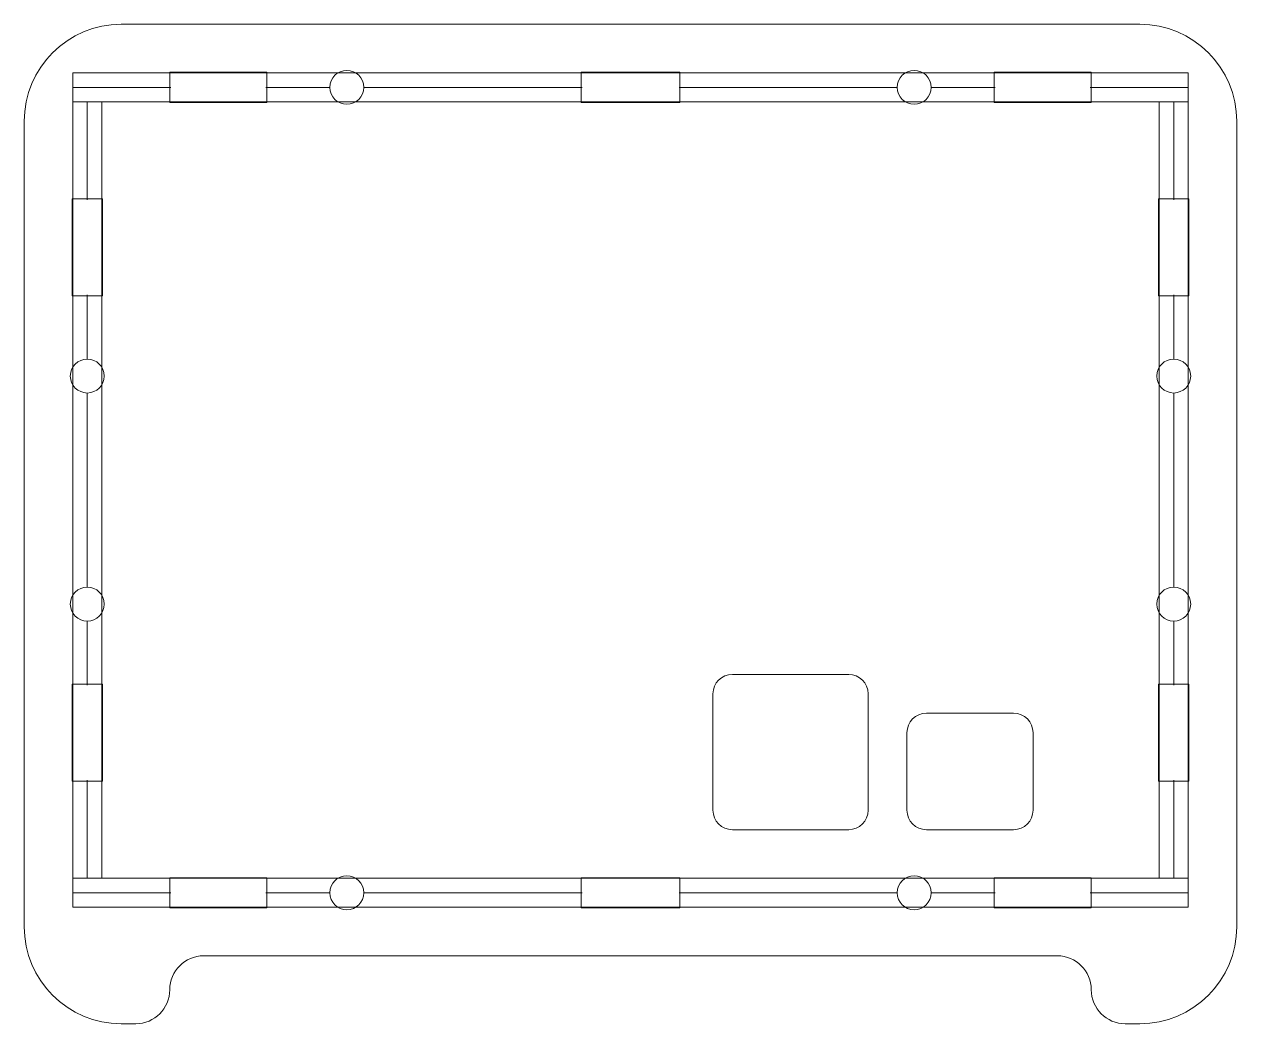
# Model space of a CAD drawing. Header units: millimetres. Extents: x 5 to 130, y 5 to 108.
import ezdxf

# ---------------------------------------------------------------- set-up
doc = ezdxf.new("R2010")
doc.units = ezdxf.units.MM
for name, color, linetype, lineweight in [('PanelConnectorCutouts', 1, 'CONTINUOUS', 0), ('PanelCutouts', 1, 'CONTINUOUS', 0), ('PanelGuides', 4, 'CONTINUOUS', 0), ('PanelOuter', 1, 'CONTINUOUS', 0)]:
    doc.layers.add(name, color=color, linetype=linetype, lineweight=lineweight)

msp = doc.modelspace()

# ---------------------------------------------------------------- linework, layer by layer
at = {"layer": 'PanelConnectorCutouts'}
for p, q in [((78, 41), (90, 41)), ((76, 27), (76, 39)), ((92, 39), (92, 27)), ((98, 37), (107, 37)), ((96, 27), (96, 35)), ((109, 35), (109, 27)), ((90, 25), (78, 25)), ((107, 25), (98, 25))]:
    msp.add_line(p, q, dxfattribs=at)
for centre, start, end in [((78, 39), 90, 180), ((90, 39), 0, 90), ((98, 35), 90, 180), ((107, 35), 0, 90), ((78, 27), 180, 270), ((90, 27), 270, 0), ((98, 27), 180, 270), ((107, 27), 270, 0)]:
    msp.add_arc(centre, 2, start, end, dxfattribs=at)
at = {"layer": 'PanelCutouts'}
for p, q in [((20, 99.95), (20, 103.05)), ((20, 103.05), (30, 103.05)), ((30, 99.95), (30, 103.05)), ((62.4, 99.95), (62.4, 103.05)), ((62.4, 103.05), (72.6, 103.05)), ((72.6, 99.95), (72.6, 103.05)), ((105, 99.95), (105, 103.05)), ((105, 103.05), (115, 103.05)), ((115, 99.95), (115, 103.05)), ((30, 99.95), (20, 99.95)), ((72.6, 99.95), (62.4, 99.95)), ((115, 99.95), (105, 99.95)), ((9.95, 90), (13.05, 90)), ((9.95, 90), (9.95, 80)), ((13.05, 80), (13.05, 90)), ((121.95, 90), (125.05, 90)), ((121.95, 90), (121.95, 80)), ((125.05, 80), (125.05, 90)), ((9.95, 80), (13.05, 80)), ((121.95, 80), (125.05, 80)), ((9.95, 40), (13.05, 40)), ((9.95, 40), (9.95, 30)), ((13.05, 30), (13.05, 40)), ((121.95, 40), (125.05, 40)), ((121.95, 40), (121.95, 30)), ((125.05, 30), (125.05, 40)), ((9.95, 30), (13.05, 30)), ((121.95, 30), (125.05, 30)), ((20, 16.95), (20, 20.05)), ((20, 20.05), (30, 20.05)), ((30, 16.95), (30, 20.05)), ((62.4, 16.95), (62.4, 20.05)), ((62.4, 20.05), (72.6, 20.05)), ((72.6, 16.95), (72.6, 20.05)), ((105, 16.95), (105, 20.05)), ((105, 20.05), (115, 20.05)), ((115, 16.95), (115, 20.05)), ((30, 16.95), (20, 16.95)), ((72.6, 16.95), (62.4, 16.95)), ((115, 16.95), (105, 16.95))]:
    msp.add_line(p, q, dxfattribs=at)
for centre in [(38.25, 101.5), (96.75, 101.5), (11.5, 71.75), (123.5, 71.75), (11.5, 48.25), (123.5, 48.25), (38.25, 18.5), (96.75, 18.5)]:
    msp.add_circle(centre, 1.75, dxfattribs=at)
at = {"layer": 'PanelGuides'}
for p, q in [((10, 100), (10, 103)), ((10, 103), (125, 103)), ((125, 100), (125, 103)), ((20.1, 101.5), (10, 101.5)), ((36.5, 101.5), (29.9, 101.5)), ((40, 101.5), (62.5, 101.5)), ((72.5, 101.5), (95, 101.5)), ((105.1, 101.5), (98.5, 101.5)), ((114.9, 101.5), (125, 101.5)), ((10, 100), (13, 100)), ((10, 20), (10, 100)), ((125, 100), (10, 100)), ((11.5, 89.9), (11.5, 100)), ((13, 100), (13, 20)), ((122, 100), (125, 100)), ((122, 20), (122, 100)), ((123.5, 89.9), (123.5, 100)), ((125, 100), (125, 20)), ((11.5, 73.5), (11.5, 80.1)), ((123.5, 73.5), (123.5, 80.1)), ((11.5, 70), (11.5, 50)), ((123.5, 70), (123.5, 50)), ((11.5, 39.9), (11.5, 46.5)), ((123.5, 39.9), (123.5, 46.5)), ((11.5, 20), (11.5, 30.1)), ((123.5, 20), (123.5, 30.1)), ((10, 17), (10, 20)), ((10, 20), (125, 20)), ((10, 20), (13, 20)), ((122, 20), (125, 20)), ((125, 17), (125, 20)), ((20.1, 18.5), (10, 18.5)), ((36.5, 18.5), (29.9, 18.5)), ((40, 18.5), (62.5, 18.5)), ((72.5, 18.5), (95, 18.5)), ((105.1, 18.5), (98.5, 18.5)), ((114.9, 18.5), (125, 18.5)), ((125, 17), (10, 17))]:
    msp.add_line(p, q, dxfattribs=at)
at = {"layer": 'PanelOuter'}
for p, q in [((15, 108), (120, 108)), ((5, 15), (5, 98)), ((130, 98), (130, 15)), ((23.5, 12), (25, 12)), ((25, 12), (110, 12)), ((110, 12), (111.5, 12)), ((20, 8.5), (20, 8.5)), ((115, 8.5), (115, 8.5)), ((16.5, 5), (15, 5)), ((120, 5), (118.5, 5))]:
    msp.add_line(p, q, dxfattribs=at)
for centre, radius, start, end in [((15, 98), 10, 90, 180), ((120, 98), 10, 0, 90), ((15, 15), 10, 180, 270), ((120, 15), 10, 270, 0), ((23.5, 8.5), 3.5, 90, 180), ((111.5, 8.5), 3.5, 0, 90), ((16.5, 8.5), 3.5, 270, 0), ((118.5, 8.5), 3.5, 180, 270)]:
    msp.add_arc(centre, radius, start, end, dxfattribs=at)

doc.saveas('drawing.dxf')
